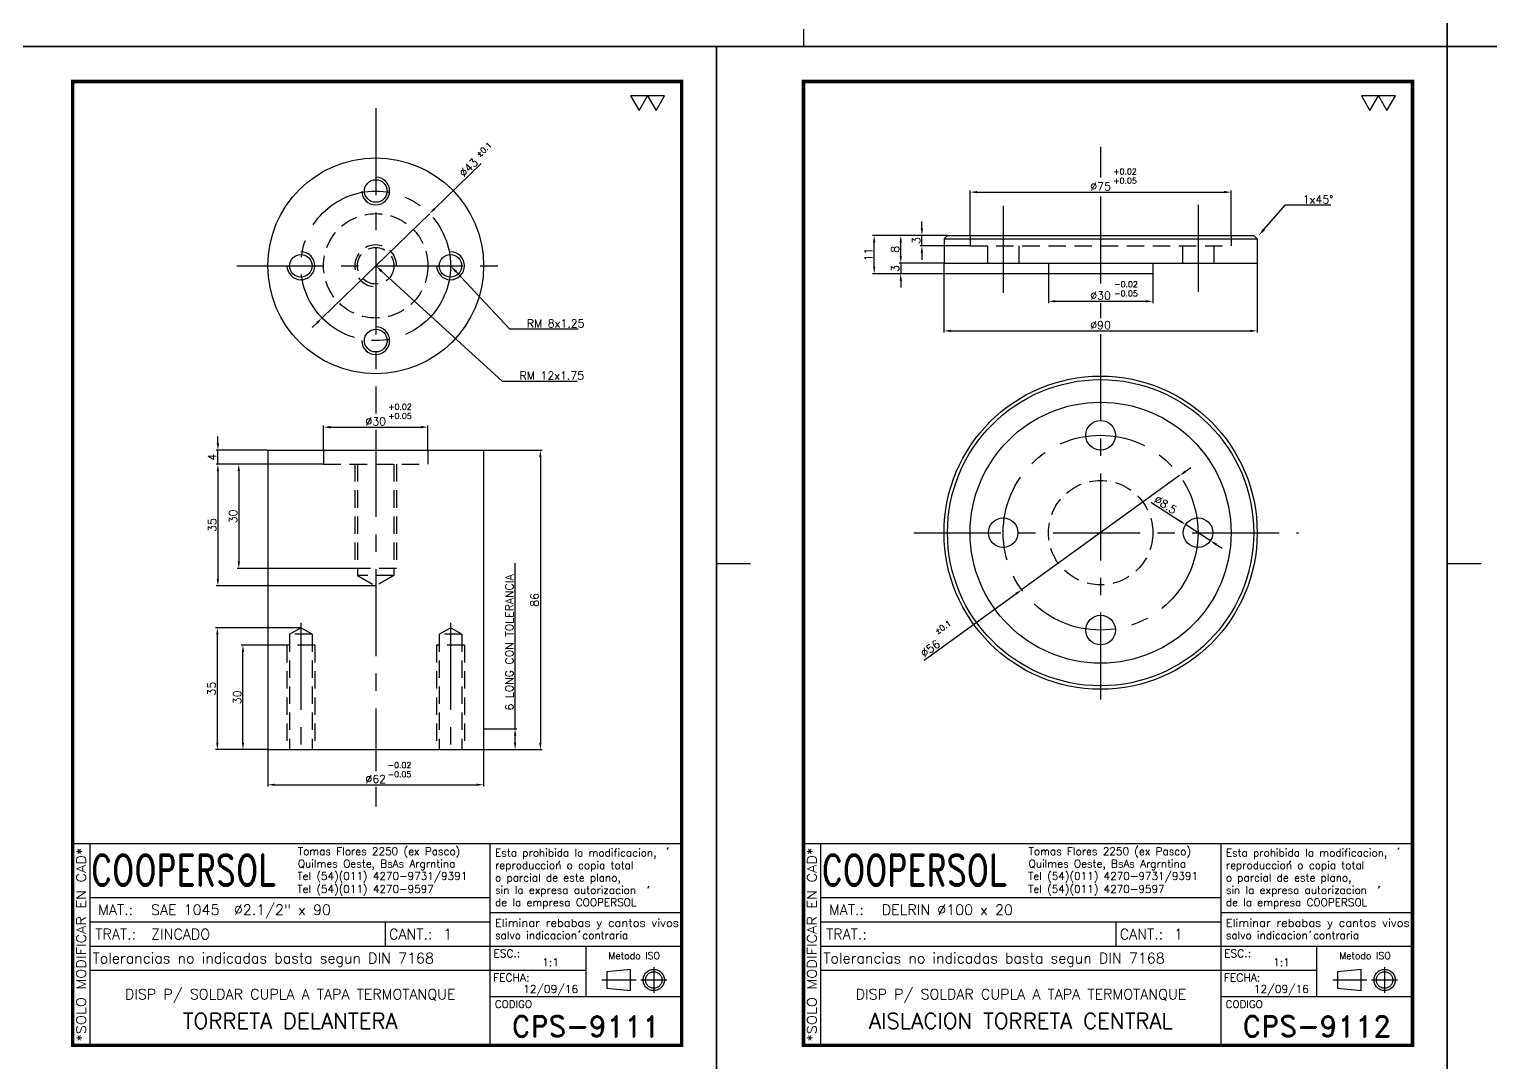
# Model space of a CAD drawing. Extents: x -21308 to -16735, y 11657 to 13517.
# Drawn here: x -20665.5 to -20245.5, y 12526.4 to 12823.4 of the extents above; entities that cross this region are included whole.
import ezdxf
from ezdxf import colors
from ezdxf.entities.mleader import LeaderData, LeaderLine
from ezdxf.enums import TextEntityAlignment as Align
from ezdxf.math import Vec2, Vec3

# ---------------------------------------------------------------- set-up
doc = ezdxf.new("R2010")
doc.units = 0
doc.header["$LTSCALE"] = 20
doc.header["$MEASUREMENT"] = 0
doc.linetypes.add('CENTER', pattern=[2, 1.25, -0.25, 0.25, -0.25])
doc.linetypes.add('HIDDEN', pattern=[0.375, 0.25, -0.125])
doc.layers.get('0').update_dxf_attribs({"linetype": 'CONTINUOUS'})
doc.layers.get('DEFPOINTS').update_dxf_attribs({"linetype": 'CONTINUOUS'})
for name, color, linetype in [('0-CO', 3, 'CONTINUOUS'), ('1', 1, 'CENTER'), ('CL', 1, 'CENTER'), ('CO', 3, 'CONTINUOUS'), ('FI', 1, 'CONTINUOUS'), ('OC', 1, 'HIDDEN')]:
    doc.layers.add(name, color=color, linetype=linetype)
doc.styles.add('ROMAND', font='ROMAND')
doc.styles.add('ROMANS', font='ROMANS.SHX')
doc.dimstyles.new('1', dxfattribs={"dimtxt": 2.3, "dimasz": 2, "dimexe": 0.5, "dimexo": 0.0625, "dimgap": 0.5, "dimtad": 1, "dimdec": 4, "dimdsep": 46, "dimtxsty": 'ROMANS', "dimcen": -2, "dimclrt": 7, "dimadec": 0, "dimazin": 0, "dimtfac": 0.869565, "dimtdec": 4, "dimtmove": 0, "dimatfit": 3, "dimfxl": 1, "dimtolj": 1, "dimarcsym": 0})

# ---------------------------------------------------------------- blocks, each defined once
blk = doc.blocks.new('A3G')
for p, q in [((235, 292), (235, 297)), ((0, 148.5), (9.75, 148.5)), ((235, 5), (235, 0))]:
    blk.add_line(p, q)
blk.add_lwpolyline([(0, 297), (420, 297), (420, 0), (0, 0)], close=True)
at = {"const_width": 1}
blk.add_lwpolyline([(25, 287), (410, 287), (410, 10), (25, 10)], close=True, dxfattribs=at)
blk = doc.blocks.new('A4G')
blk.add_line((0, 148.5), (9.75, 148.5))
blk.add_lwpolyline([(0, 297), (210, 297), (210, 0), (0, 0)], close=True)
at = {"const_width": 1}
blk.add_lwpolyline([(25, 287), (200, 287), (200, 10), (25, 10)], close=True, dxfattribs=at)
blk = doc.blocks.new('*D245')
at = {"layer": 'CO', "color": 0, "lineweight": -2}
for p, q in [((-20611.29, 12704.43), (-20611.29, 12706.43)), ((-20597, 12702.43), (-20611.79, 12702.43)), ((-20611.29, 12698.43), (-20611.29, 12702.43)), ((-20581, 12698.43), (-20611.79, 12698.43)), ((-20611.29, 12696.43), (-20611.29, 12694.43))]:
    blk.add_line(p, q, dxfattribs=at)
at = {"layer": 'CO', "color": 0}
for points in [[(-20611.62, 12704.43), (-20610.95, 12704.43), (-20611.29, 12702.43)], [(-20611.62, 12696.43), (-20610.95, 12696.43), (-20611.29, 12698.43)]]:
    blk.add_solid(points, dxfattribs=at)
at = {"layer": 'DEFPOINTS', "color": 0}
for p in [(-20611.29, 12702.43), (-20596.93, 12702.43), (-20580.93, 12698.43)]:
    blk.add_point(p, dxfattribs=at)
at = {"layer": 'CO', "color": 7, "insert": (-20612.94, 12700.43), "char_height": 2.3, "attachment_point": 5, "rotation": 90, "style": 'ROMANS'}
blk.add_mtext('\\A1;4', dxfattribs=at)
blk = doc.blocks.new('*D246')
at = {"layer": 'CO', "color": 0, "lineweight": -2}
for p, q in [((-20581, 12698.43), (-20605.78, 12698.43)), ((-20605.28, 12696.43), (-20605.28, 12670.43)), ((-20572, 12668.43), (-20605.78, 12668.43))]:
    blk.add_line(p, q, dxfattribs=at)
at = {"layer": 'CO', "color": 0}
for points in [[(-20605.61, 12696.43), (-20604.95, 12696.43), (-20605.28, 12698.43)], [(-20605.61, 12670.43), (-20604.95, 12670.43), (-20605.28, 12668.43)]]:
    blk.add_solid(points, dxfattribs=at)
at = {"layer": 'DEFPOINTS', "color": 0}
for p in [(-20580.93, 12698.43), (-20605.28, 12668.43), (-20571.93, 12668.43)]:
    blk.add_point(p, dxfattribs=at)
at = {"layer": 'CO', "color": 7, "insert": (-20606.93, 12683.43), "char_height": 2.3, "attachment_point": 5, "rotation": 90, "style": 'ROMANS'}
blk.add_mtext('\\A1;30', dxfattribs=at)
blk = doc.blocks.new('*D247')
at = {"layer": 'CO', "color": 0, "lineweight": -2}
for p, q in [((-20581, 12698.43), (-20611.79, 12698.43)), ((-20611.29, 12696.43), (-20611.29, 12665.43)), ((-20566, 12663.43), (-20611.79, 12663.43))]:
    blk.add_line(p, q, dxfattribs=at)
at = {"layer": 'CO', "color": 0}
for points in [[(-20611.62, 12696.43), (-20610.95, 12696.43), (-20611.29, 12698.43)], [(-20611.62, 12665.43), (-20610.95, 12665.43), (-20611.29, 12663.43)]]:
    blk.add_solid(points, dxfattribs=at)
at = {"layer": 'DEFPOINTS', "color": 0}
for p in [(-20580.93, 12698.43), (-20611.29, 12663.43), (-20565.93, 12663.43)]:
    blk.add_point(p, dxfattribs=at)
at = {"layer": 'CO', "color": 7, "insert": (-20612.94, 12680.93), "char_height": 2.3, "attachment_point": 5, "rotation": 90, "style": 'ROMANS'}
blk.add_mtext('\\A1;35', dxfattribs=at)
blk = doc.blocks.new('*D248')
at = {"layer": 'CO', "color": 0, "lineweight": -2}
for p, q in [((-20591.5, 12646.43), (-20604.59, 12646.43)), ((-20604.09, 12618.43), (-20604.09, 12644.43)), ((-20597, 12616.43), (-20604.59, 12616.43))]:
    blk.add_line(p, q, dxfattribs=at)
at = {"layer": 'CO', "color": 0}
for points in [[(-20604.42, 12644.43), (-20603.75, 12644.43), (-20604.09, 12646.43)], [(-20604.42, 12618.43), (-20603.75, 12618.43), (-20604.09, 12616.43)]]:
    blk.add_solid(points, dxfattribs=at)
at = {"layer": 'DEFPOINTS', "color": 0}
for p in [(-20604.09, 12646.43), (-20591.43, 12646.43), (-20596.93, 12616.43)]:
    blk.add_point(p, dxfattribs=at)
at = {"layer": 'CO', "color": 7, "insert": (-20605.74, 12631.43), "char_height": 2.3, "attachment_point": 5, "rotation": 90, "style": 'ROMANS'}
blk.add_mtext('\\A1;30', dxfattribs=at)
blk = doc.blocks.new('*D249')
at = {"layer": 'CO', "color": 0, "lineweight": -2}
for p, q in [((-20587.5, 12651.43), (-20611.95, 12651.43)), ((-20611.45, 12618.43), (-20611.45, 12649.43)), ((-20597, 12616.43), (-20611.95, 12616.43))]:
    blk.add_line(p, q, dxfattribs=at)
at = {"layer": 'CO', "color": 0}
for points in [[(-20611.79, 12649.43), (-20611.12, 12649.43), (-20611.45, 12651.43)], [(-20611.79, 12618.43), (-20611.12, 12618.43), (-20611.45, 12616.43)]]:
    blk.add_solid(points, dxfattribs=at)
at = {"layer": 'DEFPOINTS', "color": 0}
for p in [(-20611.45, 12651.43), (-20587.43, 12651.43), (-20596.93, 12616.43)]:
    blk.add_point(p, dxfattribs=at)
at = {"layer": 'CO', "color": 7, "insert": (-20613.1, 12633.93), "char_height": 2.3, "attachment_point": 5, "rotation": 90, "style": 'ROMANS'}
blk.add_mtext('\\A1;35', dxfattribs=at)
blk = doc.blocks.new('*D250')
at = {"layer": 'CO', "color": 0, "lineweight": -2}
for p, q in [((-20534.87, 12702.43), (-20518.13, 12702.43)), ((-20518.63, 12700.43), (-20518.63, 12618.43)), ((-20534.87, 12616.43), (-20518.13, 12616.43))]:
    blk.add_line(p, q, dxfattribs=at)
at = {"layer": 'CO', "color": 0}
for points in [[(-20518.96, 12700.43), (-20518.3, 12700.43), (-20518.63, 12702.43)], [(-20518.96, 12618.43), (-20518.3, 12618.43), (-20518.63, 12616.43)]]:
    blk.add_solid(points, dxfattribs=at)
at = {"layer": 'DEFPOINTS', "color": 0}
for p in [(-20534.93, 12702.43), (-20534.93, 12616.43), (-20518.63, 12616.43)]:
    blk.add_point(p, dxfattribs=at)
at = {"layer": 'CO', "color": 7, "insert": (-20520.28, 12659.43), "char_height": 2.3, "attachment_point": 5, "rotation": 90, "style": 'ROMANS'}
blk.add_mtext('\\A1;86', dxfattribs=at)
blk = doc.blocks.new('*D251')
at = {"layer": 'CO', "color": 0, "lineweight": -2}
for p, q in [((-20596.93, 12616.37), (-20596.93, 12605.81)), ((-20534.93, 12616.37), (-20534.93, 12605.81)), ((-20594.93, 12606.31), (-20536.93, 12606.31))]:
    blk.add_line(p, q, dxfattribs=at)
at = {"layer": 'CO', "color": 0}
for points in [[(-20594.93, 12606.64), (-20594.93, 12605.98), (-20596.93, 12606.31)], [(-20536.93, 12606.64), (-20536.93, 12605.98), (-20534.93, 12606.31)]]:
    blk.add_solid(points, dxfattribs=at)
at = {"layer": 'DEFPOINTS', "color": 0}
for p in [(-20596.93, 12616.43), (-20534.93, 12616.43), (-20534.93, 12606.31)]:
    blk.add_point(p, dxfattribs=at)
at = {"layer": 'CO', "color": 7, "insert": (-20565.93, 12607.96), "char_height": 2.3, "attachment_point": 5, "style": 'ROMANS'}
blk.add_mtext('\\A1;%%C62', dxfattribs=at)
blk = doc.blocks.new('*D252')
at = {"layer": 'CO', "color": 0, "lineweight": -2}
for p, q in [((-20535.65, 12784.83), (-20549.07, 12771.8)), ((-20581.36, 12740.46), (-20550.51, 12770.41)), ((-20582.8, 12739.07), (-20584.23, 12737.68))]:
    blk.add_line(p, q, dxfattribs=at)
at = {"layer": 'CO', "color": 0}
for points in [[(-20549.3, 12772.04), (-20548.84, 12771.56), (-20550.51, 12770.41)], [(-20583.03, 12739.31), (-20582.56, 12738.83), (-20581.36, 12740.46)]]:
    blk.add_solid(points, dxfattribs=at)
at = {"layer": 'DEFPOINTS', "color": 0}
for p in [(-20550.51, 12770.41), (-20581.36, 12740.46)]:
    blk.add_point(p, dxfattribs=at)
at = {"layer": 'CO', "color": 7, "insert": (-20539.24, 12783.65), "char_height": 2.3, "attachment_point": 5, "rotation": 44.1453, "style": 'ROMANS'}
blk.add_mtext('\\A1;∅43', dxfattribs=at)
blk = doc.blocks.new('*D253')
at = {"layer": 'CO', "color": 0, "lineweight": -2}
for p, q in [((-20580.93, 12702.49), (-20580.93, 12709.58)), ((-20550.93, 12702.49), (-20550.93, 12709.58)), ((-20578.93, 12709.08), (-20552.93, 12709.08))]:
    blk.add_line(p, q, dxfattribs=at)
at = {"layer": 'CO', "color": 0}
for points in [[(-20578.93, 12709.42), (-20578.93, 12708.75), (-20580.93, 12709.08)], [(-20552.93, 12709.42), (-20552.93, 12708.75), (-20550.93, 12709.08)]]:
    blk.add_solid(points, dxfattribs=at)
at = {"layer": 'DEFPOINTS', "color": 0}
for p in [(-20550.93, 12709.08), (-20580.93, 12702.43), (-20550.93, 12702.43)]:
    blk.add_point(p, dxfattribs=at)
at = {"layer": 'CO', "color": 7, "insert": (-20565.93, 12710.73), "char_height": 2.3, "attachment_point": 5, "style": 'ROMANS'}
blk.add_mtext('\\A1;%%C30', dxfattribs=at)
blk = doc.blocks.new('*D254')
at = {"layer": 'CO', "color": 0, "lineweight": -2}
for p, q in [((-20401.69, 12764.18), (-20415.56, 12764.18)), ((-20415.06, 12758.18), (-20415.06, 12762.18)), ((-20402.69, 12756.18), (-20415.56, 12756.18))]:
    blk.add_line(p, q, dxfattribs=at)
at = {"layer": 'CO', "color": 0}
for points in [[(-20415.39, 12762.18), (-20414.72, 12762.18), (-20415.06, 12764.18)], [(-20415.39, 12758.18), (-20414.72, 12758.18), (-20415.06, 12756.18)]]:
    blk.add_solid(points, dxfattribs=at)
at = {"layer": 'DEFPOINTS', "color": 0}
for p in [(-20415.06, 12764.18), (-20401.63, 12764.18), (-20402.63, 12756.18)]:
    blk.add_point(p, dxfattribs=at)
at = {"layer": 'CO', "color": 7, "insert": (-20416.71, 12760.18), "char_height": 2.3, "attachment_point": 5, "rotation": 90, "style": 'ROMANS'}
blk.add_mtext('\\A1;8', dxfattribs=at)
blk = doc.blocks.new('*D255')
at = {"layer": 'CO', "color": 0, "lineweight": -2}
for p, q in [((-20408.98, 12766.18), (-20408.98, 12768.18)), ((-20401.69, 12764.18), (-20409.48, 12764.18)), ((-20408.98, 12761.18), (-20408.98, 12764.18)), ((-20395.19, 12761.18), (-20409.48, 12761.18)), ((-20408.98, 12759.18), (-20408.98, 12757.18))]:
    blk.add_line(p, q, dxfattribs=at)
at = {"layer": 'CO', "color": 0}
for points in [[(-20409.32, 12766.18), (-20408.65, 12766.18), (-20408.98, 12764.18)], [(-20409.32, 12759.18), (-20408.65, 12759.18), (-20408.98, 12761.18)]]:
    blk.add_solid(points, dxfattribs=at)
at = {"layer": 'DEFPOINTS', "color": 0}
for p in [(-20408.98, 12764.18), (-20401.63, 12764.18), (-20395.13, 12761.18)]:
    blk.add_point(p, dxfattribs=at)
at = {"layer": 'CO', "color": 7, "insert": (-20410.63, 12762.68), "char_height": 2.3, "attachment_point": 5, "rotation": 90, "style": 'ROMANS'}
blk.add_mtext('\\A1;3', dxfattribs=at)
blk = doc.blocks.new('*D256')
at = {"layer": 'CO', "color": 0, "lineweight": -2}
for p, q in [((-20415.06, 12758.18), (-20415.06, 12760.18)), ((-20402.69, 12756.18), (-20415.56, 12756.18)), ((-20415.06, 12756.18), (-20415.06, 12753.18)), ((-20372.69, 12753.18), (-20415.56, 12753.18)), ((-20415.06, 12751.18), (-20415.06, 12749.18))]:
    blk.add_line(p, q, dxfattribs=at)
at = {"layer": 'CO', "color": 0}
for points in [[(-20415.39, 12758.18), (-20414.72, 12758.18), (-20415.06, 12756.18)], [(-20415.39, 12751.18), (-20414.72, 12751.18), (-20415.06, 12753.18)]]:
    blk.add_solid(points, dxfattribs=at)
at = {"layer": 'DEFPOINTS', "color": 0}
for p in [(-20402.63, 12756.18), (-20415.06, 12753.18), (-20372.63, 12753.18)]:
    blk.add_point(p, dxfattribs=at)
at = {"layer": 'CO', "color": 7, "insert": (-20416.71, 12754.68), "char_height": 2.3, "attachment_point": 5, "rotation": 90, "style": 'ROMANS'}
blk.add_mtext('\\A1;3', dxfattribs=at)
blk = doc.blocks.new('*D257')
at = {"layer": 'CO', "color": 0, "lineweight": -2}
for p, q in [((-20401.69, 12764.18), (-20423.19, 12764.18)), ((-20422.69, 12755.18), (-20422.69, 12762.18)), ((-20372.69, 12753.18), (-20423.19, 12753.18))]:
    blk.add_line(p, q, dxfattribs=at)
at = {"layer": 'CO', "color": 0}
for points in [[(-20423.02, 12762.18), (-20422.36, 12762.18), (-20422.69, 12764.18)], [(-20423.02, 12755.18), (-20422.36, 12755.18), (-20422.69, 12753.18)]]:
    blk.add_solid(points, dxfattribs=at)
at = {"layer": 'DEFPOINTS', "color": 0}
for p in [(-20422.69, 12764.18), (-20401.63, 12764.18), (-20372.63, 12753.18)]:
    blk.add_point(p, dxfattribs=at)
at = {"layer": 'CO', "color": 7, "insert": (-20424.34, 12758.68), "char_height": 2.3, "attachment_point": 5, "rotation": 90, "style": 'ROMANS'}
blk.add_mtext('\\A1;11', dxfattribs=at)
blk = doc.blocks.new('*D258')
at = {"layer": 'CO', "color": 0, "lineweight": -2}
for p, q in [((-20372.63, 12753.12), (-20372.63, 12744.74)), ((-20342.63, 12753.12), (-20342.63, 12744.74)), ((-20370.63, 12745.24), (-20344.63, 12745.24))]:
    blk.add_line(p, q, dxfattribs=at)
at = {"layer": 'CO', "color": 0}
for points in [[(-20370.63, 12745.57), (-20370.63, 12744.9), (-20372.63, 12745.24)], [(-20344.63, 12745.57), (-20344.63, 12744.9), (-20342.63, 12745.24)]]:
    blk.add_solid(points, dxfattribs=at)
at = {"layer": 'DEFPOINTS', "color": 0}
for p in [(-20372.63, 12753.18), (-20342.63, 12753.18), (-20342.63, 12745.24)]:
    blk.add_point(p, dxfattribs=at)
at = {"layer": 'CO', "color": 7, "insert": (-20357.63, 12746.89), "char_height": 2.3, "attachment_point": 5, "style": 'ROMANS'}
blk.add_mtext('\\A1;%%C30', dxfattribs=at)
blk = doc.blocks.new('*D259')
at = {"layer": 'CO', "color": 0, "lineweight": -2}
for p, q in [((-20343.17, 12687.54), (-20334.87, 12682.15)), ((-20326.06, 12676.43), (-20333.19, 12681.06)), ((-20324.38, 12675.35), (-20322.71, 12674.26))]:
    blk.add_line(p, q, dxfattribs=at)
at = {"layer": 'CO', "color": 0}
for points in [[(-20334.69, 12682.43), (-20335.05, 12681.87), (-20333.19, 12681.06)], [(-20324.2, 12675.63), (-20324.57, 12675.07), (-20326.06, 12676.43)]]:
    blk.add_solid(points, dxfattribs=at)
at = {"layer": 'DEFPOINTS', "color": 0}
for p in [(-20333.19, 12681.06), (-20326.06, 12676.43)]:
    blk.add_point(p, dxfattribs=at)
at = {"layer": 'CO', "color": 7, "insert": (-20338.96, 12686.78), "char_height": 2.3, "attachment_point": 5, "rotation": 327.0048, "style": 'ROMANS'}
blk.add_mtext('\\A1;∅8.5', dxfattribs=at)
blk = doc.blocks.new('*D260')
at = {"layer": 'CO', "color": 0, "lineweight": -2}
for p, q in [((-20395.13, 12764.24), (-20395.13, 12777.11)), ((-20393.13, 12776.61), (-20322.13, 12776.61)), ((-20320.13, 12764.24), (-20320.13, 12777.11))]:
    blk.add_line(p, q, dxfattribs=at)
at = {"layer": 'CO', "color": 0}
for points in [[(-20393.13, 12776.94), (-20393.13, 12776.28), (-20395.13, 12776.61)], [(-20322.13, 12776.94), (-20322.13, 12776.28), (-20320.13, 12776.61)]]:
    blk.add_solid(points, dxfattribs=at)
at = {"layer": 'DEFPOINTS', "color": 0}
for p in [(-20320.13, 12776.61), (-20395.13, 12764.18), (-20320.13, 12764.18)]:
    blk.add_point(p, dxfattribs=at)
at = {"layer": 'CO', "color": 7, "insert": (-20357.63, 12778.26), "char_height": 2.3, "attachment_point": 5, "style": 'ROMANS'}
blk.add_mtext('\\A1;%%C75', dxfattribs=at)
blk = doc.blocks.new('*D261')
at = {"layer": 'CO', "color": 0, "lineweight": -2}
for p, q in [((-20402.63, 12756.12), (-20402.63, 12736.24)), ((-20312.63, 12756.12), (-20312.63, 12736.24)), ((-20400.63, 12736.74), (-20314.63, 12736.74))]:
    blk.add_line(p, q, dxfattribs=at)
at = {"layer": 'CO', "color": 0}
for points in [[(-20400.63, 12737.07), (-20400.63, 12736.4), (-20402.63, 12736.74)], [(-20314.63, 12737.07), (-20314.63, 12736.4), (-20312.63, 12736.74)]]:
    blk.add_solid(points, dxfattribs=at)
at = {"layer": 'DEFPOINTS', "color": 0}
for p in [(-20402.63, 12756.18), (-20312.63, 12756.18), (-20312.63, 12736.74)]:
    blk.add_point(p, dxfattribs=at)
at = {"layer": 'CO', "color": 7, "insert": (-20357.63, 12738.39), "char_height": 2.3, "attachment_point": 5, "style": 'ROMANS'}
blk.add_mtext('\\A1;%%C90', dxfattribs=at)
blk = doc.blocks.new('TOL')
at = {"layer": '0-CO', "style": 'ROMANS'}
for tag, p in [('TOLSUP', (2.34, 3.94)), ('TOLINF', (2.34, 1.29))]:
    blk.add_attdef(tag, p, '', height=1.64, dxfattribs=at)
blk = doc.blocks.new('*D291')
at = {"layer": 'CO', "color": 0, "lineweight": -2}
for p, q in [((-20525.88, 12622.43), (-20525.88, 12670)), ((-20534.87, 12622.43), (-20525.38, 12622.43)), ((-20525.88, 12618.43), (-20525.88, 12620.43)), ((-20534.87, 12616.43), (-20525.38, 12616.43))]:
    blk.add_line(p, q, dxfattribs=at)
at = {"layer": 'CO', "color": 0}
for points in [[(-20526.22, 12620.43), (-20525.55, 12620.43), (-20525.88, 12622.43)], [(-20526.22, 12618.43), (-20525.55, 12618.43), (-20525.88, 12616.43)]]:
    blk.add_solid(points, dxfattribs=at)
at = {"layer": 'DEFPOINTS', "color": 0}
for p in [(-20534.93, 12622.43), (-20525.88, 12622.43), (-20534.93, 12616.43)]:
    blk.add_point(p, dxfattribs=at)
at = {"layer": 'CO', "color": 7, "insert": (-20527.53, 12647.22), "char_height": 2.3, "attachment_point": 5, "rotation": 90, "style": 'ROMANS'}
blk.add_mtext('\\A1;6 LONG CON TOLERANCIA', dxfattribs=at)
blk = doc.blocks.new('*D292')
at = {"layer": 'CO', "color": 0, "lineweight": -2}
for p, q in [((-20333.3, 12696.31), (-20331.68, 12697.48)), ((-20334.93, 12695.14), (-20380.33, 12662.36)), ((-20408.34, 12642.13), (-20381.95, 12661.19))]:
    blk.add_line(p, q, dxfattribs=at)
at = {"layer": 'CO', "color": 0}
for points in [[(-20333.5, 12696.58), (-20333.11, 12696.04), (-20334.93, 12695.14)], [(-20382.14, 12661.46), (-20381.75, 12660.92), (-20380.33, 12662.36)]]:
    blk.add_solid(points, dxfattribs=at)
at = {"layer": 'DEFPOINTS', "color": 0}
for p in [(-20334.93, 12695.14), (-20380.33, 12662.36)]:
    blk.add_point(p, dxfattribs=at)
at = {"layer": 'CO', "color": 7, "insert": (-20406.55, 12645.46), "char_height": 2.3, "attachment_point": 5, "rotation": 35.8327, "style": 'ROMANS'}
blk.add_mtext('\\A1;∅56', dxfattribs=at)
blk = doc.blocks.new('COOPERSOLROT-02')
for p, q in [((0, 58), (175, 58)), ((0, 0), (0, 58)), ((5, 0), (5, 58)), ((120, 0), (120, 58)), ((175, 0), (175, 58)), ((5, 42.5), (120, 42.5)), ((120, 38.19), (175, 38.19)), ((5, 35.5), (120, 35.5)), ((89.89, 28.5), (89.89, 35.5)), ((5, 28.5), (175, 28.5)), ((147.5, 14), (147.5, 28.5)), ((147.5, 21.5), (5, 21.5)), ((120, 14), (175, 14)), ((0, 0), (175, 0))]:
    blk.add_line(p, q)
at = {"color": 1, "linetype": 'CENTER'}
blk.add_line((166.98, 22.51), (166.98, 15.06), dxfattribs=at)
for points in [[(152.09, 18.79), (161.93, 18.79)], [(163.26, 18.79), (170.71, 18.79)]]:
    blk.add_lwpolyline(points, dxfattribs=at)
at = {"layer": '1'}
for points in [[(170.85, 56.26), (171.21, 56.85)], [(139.66, 52.43), (140.02, 53.02)], [(165.28, 45.22), (165.64, 45.81)], [(145.46, 32.42), (145.82, 33.01)]]:
    blk.add_lwpolyline(points, dxfattribs=at)
blk.add_lwpolyline([(160.25, 18.79), (160.25, 21.83), (153.47, 21.16), (153.47, 16.41), (160.25, 15.74)], close=True, dxfattribs=at)
for radius in [3.05, 2.37]:
    blk.add_circle((166.98, 18.79), radius, dxfattribs=at)
at = {"style": 'ROMANS', "width": 0.996387}
blk.add_text('*SOLO MODIFICAR EN CAD*', height=2.7, rotation=90, dxfattribs=at).set_placement((3.77, 1.09), (3.77, 56.81), align=Align.FIT)
at = {"style": 'ROMAND', "width": 0.75}
blk.add_text('COOPERSOL', height=9, dxfattribs=at).set_placement((5.26, 45.85))
at = {"style": 'ROMANS'}
for s, p in [('MAT.:', (7.32, 37.47)), ('TRAT.:', (6.5, 30.47)), ('CANT.:', (90.89, 30.47)), ('Tolerancias no indicadas basta segun DIN 7168', (5.7, 23.56))]:
    blk.add_text(s, height=3, dxfattribs=at).set_placement(p)
for tag, height, style, p in [('CONJUNTO', 2.3, 'ROMANS', (62.5, 17.5)), ('SUBCONJUNTO', 3, 'ROMANS', (62.5, 11.5)), ('COD-PLA', 6, 'ROMAND', (147.5, 5.5)), ('DENOMINACION', 4.5, 'ROMANS', (62.5, 4.75))]:
    blk.add_attdef(tag, text='', height=height, dxfattribs=dict(style=style)).set_placement(p, align=Align.MIDDLE)
at = {"layer": '1', "style": 'ROMANS'}
for s, height, p in [('Tomas Flores 2250 (ex Pasco)', 2.2, (64.69, 54.68)), ('Esta prohibida la modificacion,', 2.2, (121.36, 54.23)), ('Quilmes Oeste, BsAs Argrntina', 2.2, (64.69, 51.12)), ('reproduccion o copia total', 2.2, (121.36, 50.67)), ('Tel (54)(011) 4270-9731/9391', 2.2, (64.55, 47.56)), ('Tel (54)(011) 4270-9597', 2.2, (64.55, 43.83)), ('o parcial de este plano,', 2.2, (121.36, 47.11)), ('sin la expresa autorizacion ', 2.2, (121.36, 43.55)), ('de la empresa COOPERSOL', 2.2, (121.36, 39.99)), ('salvo indicacion contraria', 2.2, (121.36, 30.54)), ('ESC.:', 2.25, (120.89, 25.29)), ('FECHA:', 2.25, (120.81, 18.36)), ('CODIGO', 2.16, (121.33, 10.78))]:
    blk.add_text(s, height=height, dxfattribs=at).set_placement(p)
at = {"layer": '1', "style": 'ROMANS', "width": 0.96139}
blk.add_text('Eliminar rebabas y cantos vivos', height=2.2, dxfattribs=at).set_placement((121.34, 34.1), (174.21, 34.1), align=Align.FIT)
at = {"layer": '1', "style": 'ROMANS'}
blk.add_text('Metodo ISO', height=1.948, dxfattribs=at).set_placement((161.34, 25.77), align=Align.MIDDLE)
for tag, p in [('MAT', (22.51, 37.47)), ('TRAT', (22.51, 30.47)), ('CANT', (106.49, 30.47))]:
    blk.add_attdef(tag, p, '', height=3, dxfattribs=at)
for tag, p in [('ESC', (137.33, 22.73)), ('FECHA', (137.33, 15.06))]:
    blk.add_attdef(tag, text='', height=2.25, dxfattribs=at).set_placement(p, align=Align.CENTER)

msp = doc.modelspace()

# ---------------------------------------------------------------- linework, layer by layer
for p, q in [((-20401.62597, 12764.1812), (-20402.62597, 12763.1812)), ((-20401.62597, 12764.1812), (-20313.62597, 12764.1812)), ((-20313.62597, 12764.1812), (-20312.62597, 12763.1812)), ((-20402.62597, 12763.1812), (-20402.62597, 12756.1812)), ((-20402.62597, 12763.1812), (-20312.62597, 12763.1812)), ((-20312.62597, 12763.1812), (-20312.62597, 12756.1812)), ((-20402.62597, 12756.1812), (-20312.62597, 12756.1812)), ((-20372.62597, 12756.1812), (-20372.62597, 12753.1812)), ((-20342.62597, 12756.1812), (-20342.62597, 12753.1812)), ((-20372.62597, 12753.1812), (-20342.62597, 12753.1812)), ((-20596.93387, 12702.42838), (-20596.93387, 12616.42838)), ((-20596.93387, 12702.42838), (-20534.93387, 12702.42838)), ((-20534.93387, 12702.42838), (-20534.93387, 12616.42838)), ((-20596.93387, 12616.42838), (-20534.93387, 12616.42838))]:
    msp.add_line(p, q)
for centre, radius in [((-20565.93387, 12755.43547), 31), ((-20565.93387, 12776.93547), 3.25), ((-20587.43387, 12755.43547), 3.25), ((-20544.43387, 12755.43547), 3.25), ((-20565.93387, 12733.93547), 3.25), ((-20357.62597, 12678.74904), 45), ((-20357.62597, 12678.74904), 44), ((-20357.62597, 12678.74904), 37.5), ((-20357.62597, 12706.74904), 4.25), ((-20385.62597, 12678.74904), 4.25), ((-20329.62597, 12678.74904), 4.25), ((-20357.62597, 12650.74904), 4.25)]:
    msp.add_circle(centre, radius)
at = {"layer": 'CL'}
for p, q in [((-20565.93387, 12800.7188), (-20565.93387, 12713.00896)), ((-20357.62597, 12789.59188), (-20357.62597, 12780.82031)), ((-20385.62597, 12772.63358), (-20385.62597, 12746.96067)), ((-20357.62597, 12775.35847), (-20357.62597, 12748.8005)), ((-20329.62597, 12772.95217), (-20329.62597, 12746.29671)), ((-20334.12597, 12761.1812), (-20334.12597, 12756.1812)), ((-20325.12597, 12761.1812), (-20325.12597, 12756.1812)), ((-20605.88211, 12755.43547), (-20527.41, 12755.43547)), ((-20357.62597, 12744.71322), (-20357.62597, 12740.35792)), ((-20357.62597, 12735.8016), (-20357.62597, 12627.62204)), ((-20565.93387, 12708.27253), (-20565.93387, 12610.18659)), ((-20411.3002, 12678.74904), (-20300.74131, 12678.74904)), ((-20587.43387, 12652.85071), (-20587.43387, 12614.14109)), ((-20544.43387, 12652.85071), (-20544.43387, 12613.79889)), ((-20565.93387, 12605.70679), (-20565.93387, 12600.04241))]:
    msp.add_line(p, q, dxfattribs=at)
for centre, radius in [((-20565.93387, 12755.43547), 21.5), ((-20357.62597, 12678.74904), 28)]:
    msp.add_circle(centre, radius, dxfattribs=at)
at = {"layer": 'CO'}
for points in [[(-20490.25656, 12800.02856), (-20487.81241, 12804.26195), (-20492.70071, 12804.26195)], [(-20485.36825, 12800.02856), (-20482.9241, 12804.26195), (-20487.81241, 12804.26195)], [(-20280.25656, 12800.02856), (-20277.81241, 12804.26195), (-20282.70071, 12804.26195)], [(-20275.36825, 12800.02856), (-20272.9241, 12804.26195), (-20277.81241, 12804.26195)]]:
    msp.add_lwpolyline(points, close=True, dxfattribs=at)
at = {"layer": 'FI'}
for centre in [(-20565.93387, 12776.93547), (-20587.43387, 12755.43547), (-20544.43387, 12755.43547), (-20565.93387, 12733.93547)]:
    msp.add_arc(centre, 4, 180, 90, dxfattribs=at)
at = {"layer": 'OC'}
for p, q in [((-20395.12597, 12764.1812), (-20395.12597, 12761.1812)), ((-20320.12597, 12764.1812), (-20320.12597, 12761.1812)), ((-20395.12597, 12761.1812), (-20320.12597, 12761.1812)), ((-20390.12597, 12761.1812), (-20390.12597, 12756.1812)), ((-20381.12597, 12761.1812), (-20381.12597, 12756.1812)), ((-20580.93387, 12702.42838), (-20580.93387, 12698.42838)), ((-20550.93387, 12702.42838), (-20550.93387, 12698.42838)), ((-20580.93387, 12698.42838), (-20550.93387, 12698.42838)), ((-20571.93387, 12698.42838), (-20571.93387, 12668.42838)), ((-20571.18387, 12698.42838), (-20571.18387, 12666.45947)), ((-20560.68387, 12698.42838), (-20560.68387, 12666.45947)), ((-20559.93387, 12698.42838), (-20559.93387, 12668.42838)), ((-20559.93387, 12668.42838), (-20571.93387, 12668.42838)), ((-20571.18387, 12666.45947), (-20565.93387, 12663.42838)), ((-20560.68387, 12666.45947), (-20571.18387, 12666.45947)), ((-20560.68387, 12666.45947), (-20565.93387, 12663.42838)), ((-20590.68387, 12649.552), (-20587.43387, 12651.42838)), ((-20584.18387, 12649.552), (-20587.43387, 12651.42838)), ((-20547.68387, 12649.552), (-20544.43387, 12651.42838)), ((-20541.18387, 12649.552), (-20544.43387, 12651.42838)), ((-20591.43387, 12646.42838), (-20591.43387, 12616.42838)), ((-20583.43387, 12646.42838), (-20591.43387, 12646.42838)), ((-20590.68387, 12649.552), (-20590.68387, 12616.42838)), ((-20584.18387, 12649.552), (-20590.68387, 12649.552)), ((-20584.18387, 12649.552), (-20584.18387, 12616.42838)), ((-20583.43387, 12646.42838), (-20583.43387, 12616.42838)), ((-20548.43387, 12646.42838), (-20548.43387, 12616.42838)), ((-20540.43387, 12646.42838), (-20548.43387, 12646.42838)), ((-20547.68387, 12649.552), (-20547.68387, 12616.42838)), ((-20541.18387, 12649.552), (-20547.68387, 12649.552)), ((-20541.18387, 12649.552), (-20541.18387, 12616.42838)), ((-20540.43387, 12646.42838), (-20540.43387, 12616.42838))]:
    msp.add_line(p, q, dxfattribs=at)
for centre, radius in [((-20565.93387, 12755.43547), 15), ((-20565.93387, 12755.43547), 5.25), ((-20357.62597, 12678.74904), 15)]:
    msp.add_circle(centre, radius, dxfattribs=at)
msp.add_arc((-20565.93387, 12755.43547), 6, 0, 270, dxfattribs=at)

# ---------------------------------------------------------------- block references
for name, p in [('A3G', (-20678.00568, 12818.42201)), ('A3G', (-20258.00568, 12818.42201)), ('A4G', (-20678.00568, 12521.42201)), ('A4G', (-20468.00568, 12521.42201)), ('A4G', (-20258.00568, 12521.42201))]:
    msp.add_blockref(name, p)
ref = msp.add_blockref('COOPERSOLROT-02', (-20653.00568, 12531.42201))
ref.add_attrib('COD-PLA', 'CPS-9111', dxfattribs={"height": 6, "style": 'ROMAND'}).set_placement((-20505.50568, 12536.92201), align=Align.MIDDLE)
ref.add_attrib('FECHA', '12/09/16', dxfattribs={"layer": '1', "height": 2.25, "style": 'ROMANS'}).set_placement((-20515.671, 12546.48301), align=Align.CENTER)
ref.add_attrib('MAT', 'SAE 1045  %%c2.1/2" x 90', (-20630.50039, 12568.89016), dxfattribs={"layer": '1', "height": 3, "style": 'ROMANS'})
ref.add_attrib('TRAT', 'ZINCADO', (-20630.50039, 12561.89016), dxfattribs={"layer": '1', "height": 3, "style": 'ROMANS'})
ref.add_attrib('ESC', '1:1', dxfattribs={"layer": '1', "height": 2.25, "style": 'ROMANS'}).set_placement((-20515.671, 12554.15056), align=Align.CENTER)
ref.add_attrib('CANT', '1', (-20546.51509, 12561.89016), dxfattribs={"layer": '1', "height": 3, "style": 'ROMANS'})
ref.add_attrib('DENOMINACION', 'TORRETA DELANTERA', dxfattribs={"height": 4.5, "style": 'ROMANS'}).set_placement((-20590.50568, 12538.45983), align=Align.MIDDLE)
ref.add_attrib('SUBCONJUNTO', 'DISP P/ SOLDAR CUPLA A TAPA TERMOTANQUE', dxfattribs={"height": 3, "style": 'ROMANS'}).set_placement((-20590.50568, 12545.89986), align=Align.MIDDLE)
ref = msp.add_blockref('COOPERSOLROT-02', (-20443.00568, 12531.42201))
ref.add_attrib('COD-PLA', 'CPS-9112', dxfattribs={"height": 6, "style": 'ROMAND'}).set_placement((-20295.50568, 12536.92201), align=Align.MIDDLE)
ref.add_attrib('FECHA', '12/09/16', dxfattribs={"layer": '1', "height": 2.25, "style": 'ROMANS'}).set_placement((-20305.671, 12546.48301), align=Align.CENTER)
ref.add_attrib('MAT', 'DELRIN %%c100 x 20', (-20420.50039, 12568.89016), dxfattribs={"layer": '1', "height": 3, "style": 'ROMANS'})
ref.add_attrib('ESC', '1:1', dxfattribs={"layer": '1', "height": 2.25, "style": 'ROMANS'}).set_placement((-20305.671, 12554.15056), align=Align.CENTER)
ref.add_attrib('CANT', '1', (-20336.51509, 12561.89016), dxfattribs={"layer": '1', "height": 3, "style": 'ROMANS'})
ref.add_attrib('DENOMINACION', 'AISLACION TORRETA CENTRAL', dxfattribs={"height": 4.5, "style": 'ROMANS'}).set_placement((-20380.50568, 12538.45983), align=Align.MIDDLE)
ref.add_attrib('SUBCONJUNTO', 'DISP P/ SOLDAR CUPLA A TAPA TERMOTANQUE', dxfattribs={"height": 3, "style": 'ROMANS'}).set_placement((-20380.50568, 12545.89986), align=Align.MIDDLE)
at = {"layer": 'CO'}
ref = msp.add_blockref('TOL', (-20536.97472, 12783.98862), dxfattribs=dict(at, rotation=42.74849675560429))
ref.add_attrib('TOLINF', '%%p0.1', (-20536.1268, 12786.52524), dxfattribs={"layer": '0-CO', "height": 1.636364, "rotation": 42.7484968, "style": 'ROMANS'})
for p, values in [((-20356.32817, 12777.7721), {'TOLINF': '+0.05', 'TOLSUP': '+0.02'}), ((-20356.04373, 12745.38172), {'TOLINF': '-0.05', 'TOLSUP': '-0.02'}), ((-20564.68011, 12710.15074), {'TOLINF': '+0.05', 'TOLSUP': '+0.02'}), ((-20564.80391, 12607.19138), {'TOLINF': '-0.05', 'TOLSUP': '-0.02'})]:
    msp.add_blockref('TOL', p, dxfattribs=at).add_auto_attribs(values)
ref = msp.add_blockref('TOL', (-20405.74637, 12647.07788), dxfattribs=dict(at, rotation=34.55542099142006))
ref.add_attrib('TOLINF', '%%p0.1', (-20404.54561, 12649.46778), dxfattribs={"layer": '0-CO', "height": 1.636364, "rotation": 34.555421, "style": 'ROMANS'})

# ---------------------------------------------------------------- dimensions: what is measured, and where the dimension line sits
for p1, p2, picture, middle in [((-20581.36174, 12740.46113), (-20550.506, 12770.40981), '*D252', (-20538.08894, 12782.46184)), ((-20334.92552, 12695.1408), (-20380.32641, 12662.35728), '*D292', (-20405.5819, 12644.12055))]:
    dim = msp.add_diameter_dim_2p(p1=p1, p2=p2, dimstyle='1', dxfattribs=at)
    dim.commit()
    dim.dimension.update_dxf_attribs({"geometry": picture, "text_midpoint": middle, "dimtype": 163})
for base, p1, p2, picture, middle in [((-20320.12597, 12776.61096), (-20395.12597, 12764.1812), (-20320.12597, 12764.1812), '*D260', (-20357.62597, 12778.26096)), ((-20312.62597, 12736.73643), (-20402.62597, 12756.1812), (-20312.62597, 12756.1812), '*D261', (-20357.62597, 12738.38643)), ((-20342.62597, 12745.23827), (-20372.62597, 12753.1812), (-20342.62597, 12753.1812), '*D258', (-20357.62597, 12746.88827)), ((-20550.93387, 12709.08437), (-20580.93387, 12702.42838), (-20550.93387, 12702.42838), '*D253', (-20565.93387, 12710.73437)), ((-20534.93387, 12606.309), (-20596.93387, 12616.42838), (-20534.93387, 12616.42838), '*D251', (-20565.93387, 12607.959))]:
    dim = msp.add_linear_dim(base=base, p1=p1, p2=p2, text='%%C<>', dimstyle='1', dxfattribs=at)
    dim.commit()
    dim.dimension.update_dxf_attribs({"geometry": picture, "text_midpoint": middle})
for base, p1, p2, picture, middle in [((-20408.98487, 12764.1812), (-20395.12597, 12761.1812), (-20401.62597, 12764.1812), '*D255', (-20410.63487, 12762.6812)), ((-20422.6916, 12764.1812), (-20372.62597, 12753.1812), (-20401.62597, 12764.1812), '*D257', (-20424.3416, 12758.6812)), ((-20415.05539, 12764.1812), (-20402.62597, 12756.1812), (-20401.62597, 12764.1812), '*D254', (-20416.70539, 12760.1812)), ((-20415.05539, 12753.1812), (-20402.62597, 12756.1812), (-20372.62597, 12753.1812), '*D256', (-20416.70539, 12754.6812)), ((-20611.28516, 12702.42838), (-20580.93387, 12698.42838), (-20596.93387, 12702.42838), '*D245', (-20612.93516, 12700.42838)), ((-20518.62898, 12616.42838), (-20534.93387, 12702.42838), (-20534.93387, 12616.42838), '*D250', (-20520.27898, 12659.42838)), ((-20611.28516, 12663.42838), (-20580.93387, 12698.42838), (-20565.93387, 12663.42838), '*D247', (-20612.93516, 12680.92838)), ((-20605.27924, 12668.42838), (-20580.93387, 12698.42838), (-20571.93387, 12668.42838), '*D246', (-20606.92924, 12683.42838)), ((-20611.45354, 12651.42838), (-20596.93387, 12616.42838), (-20587.43387, 12651.42838), '*D249', (-20613.10354, 12633.92838)), ((-20604.08772, 12646.42838), (-20596.93387, 12616.42838), (-20591.43387, 12646.42838), '*D248', (-20605.73772, 12631.42838))]:
    dim = msp.add_linear_dim(base=base, p1=p1, p2=p2, angle=90, dimstyle='1', dxfattribs=at)
    dim.commit()
    dim.dimension.update_dxf_attribs({"geometry": picture, "text_midpoint": middle})
dim = msp.add_diameter_dim_2p(p1=(-20326.06142, 12676.43462), p2=(-20333.19051, 12681.06346), dimstyle='1', dxfattribs=at)
dim.commit()
dim.dimension.update_dxf_attribs({"geometry": '*D259', "text_midpoint": (-20338.95976, 12686.77666)})
dim = msp.add_linear_dim(base=(-20525.88362, 12622.42838), p1=(-20534.93387, 12616.42838), p2=(-20534.93387, 12622.42838), angle=90, text='<> LONG CON TOLERANCIA', dimstyle='1', dxfattribs=at)
dim.commit()
dim.dimension.update_dxf_attribs({"geometry": '*D291', "text_midpoint": (-20527.53362, 12647.21648)})

# ---------------------------------------------------------------- leaders
ml = msp.add_multileader_mtext('Standard', dxfattribs=at)
ml.set_content('1x45%%D', color=7, style='ROMANS')
ml.set_leader_properties(color=256, linetype='ByLayer', lineweight=-1)
ml.build(insert=Vec2(0, 0))
ml.multileader.update_dxf_attribs({"text_left_attachment_type": 6, "text_right_attachment_type": 5, "dogleg_length": 4, "arrow_head_size": 2.3})
ctx = ml.context
ctx.base_point, ctx.char_height, ctx.arrow_head_size, ctx.landing_gap_size, ctx.plane_origin = Vec3(-20300.53574, 12772.91481), 2.3, 2.3, 1, Vec3(-20312.21744, 12764.14057)
ctx.left_attachment, ctx.right_attachment = 6, 5
notes = []
notes.append((ctx, [(0, (1, 1, 0), (-20304.53574, 12772.91481), (1, 0), 4, [(0, [(-20312.21744, 12764.14057)], 0, [])])]))
ctx.mtext.insert, ctx.mtext.flow_direction = Vec3(-20299.53574, 12775.67481), 5
ml = msp.add_multileader_mtext('Standard', dxfattribs=at)
ml.set_content('RM 12x1.75', color=7, style='ROMANS')
ml.set_leader_properties(color=256, linetype='ByLayer', lineweight=-1)
ml.build(insert=Vec2(0, 0))
ml.multileader.update_dxf_attribs({"text_left_attachment_type": 6, "text_right_attachment_type": 5, "dogleg_length": 4, "arrow_head_size": 2.3})
ctx = ml.context
ctx.base_point, ctx.char_height, ctx.arrow_head_size, ctx.landing_gap_size, ctx.plane_origin = Vec3(-20525.59535, 12722.27565), 2.3, 2.3, 1, Vec3(-20565.93387, 12755.43547)
ctx.left_attachment, ctx.right_attachment = 6, 5
notes.append((ctx, [(0, (1, 1, 0), (-20529.59535, 12722.27565), (1, 0), 4, [(0, [(-20565.93387, 12755.43547)], 0, [])])]))
ctx.mtext.insert, ctx.mtext.flow_direction = Vec3(-20524.59535, 12725.03565), 5
ml = msp.add_multileader_mtext('Standard', dxfattribs=at)
ml.set_content('RM 8x1.25', color=7, style='ROMANS')
ml.set_leader_properties(color=256, linetype='ByLayer', lineweight=-1)
ml.build(insert=Vec2(0, 0))
ml.multileader.update_dxf_attribs({"text_left_attachment_type": 6, "text_right_attachment_type": 5, "dogleg_length": 4, "arrow_head_size": 2.3})
ctx = ml.context
ctx.base_point, ctx.char_height, ctx.arrow_head_size, ctx.landing_gap_size, ctx.plane_origin = Vec3(-20523.51005, 12737.28272), 2.3, 2.3, 1, Vec3(-20544.43387, 12755.43547)
ctx.left_attachment, ctx.right_attachment = 6, 5
notes.append((ctx, [(0, (1, 1, 0), (-20527.51005, 12737.28272), (1, 0), 4, [(0, [(-20544.43387, 12755.43547)], 0, [])])]))
ctx.mtext.insert, ctx.mtext.flow_direction = Vec3(-20522.51005, 12740.04272), 5
for ctx, leaders in notes:
    for number, flags, end, landing, length, lines in leaders:
        leader = LeaderData()
        leader.index, (leader.has_last_leader_line, leader.has_dogleg_vector, leader.attachment_direction) = number, flags
        leader.last_leader_point, leader.dogleg_vector, leader.dogleg_length = Vec3(end), Vec3(landing), length
        for number, points, colour, breaks in lines:
            line = LeaderLine()
            line.index, line.vertices, line.color, line.breaks = number, Vec3.list(points), colors.encode_raw_color(colour), breaks
            leader.lines.append(line)
        ctx.leaders.append(leader)

doc.saveas('drawing.dxf')
